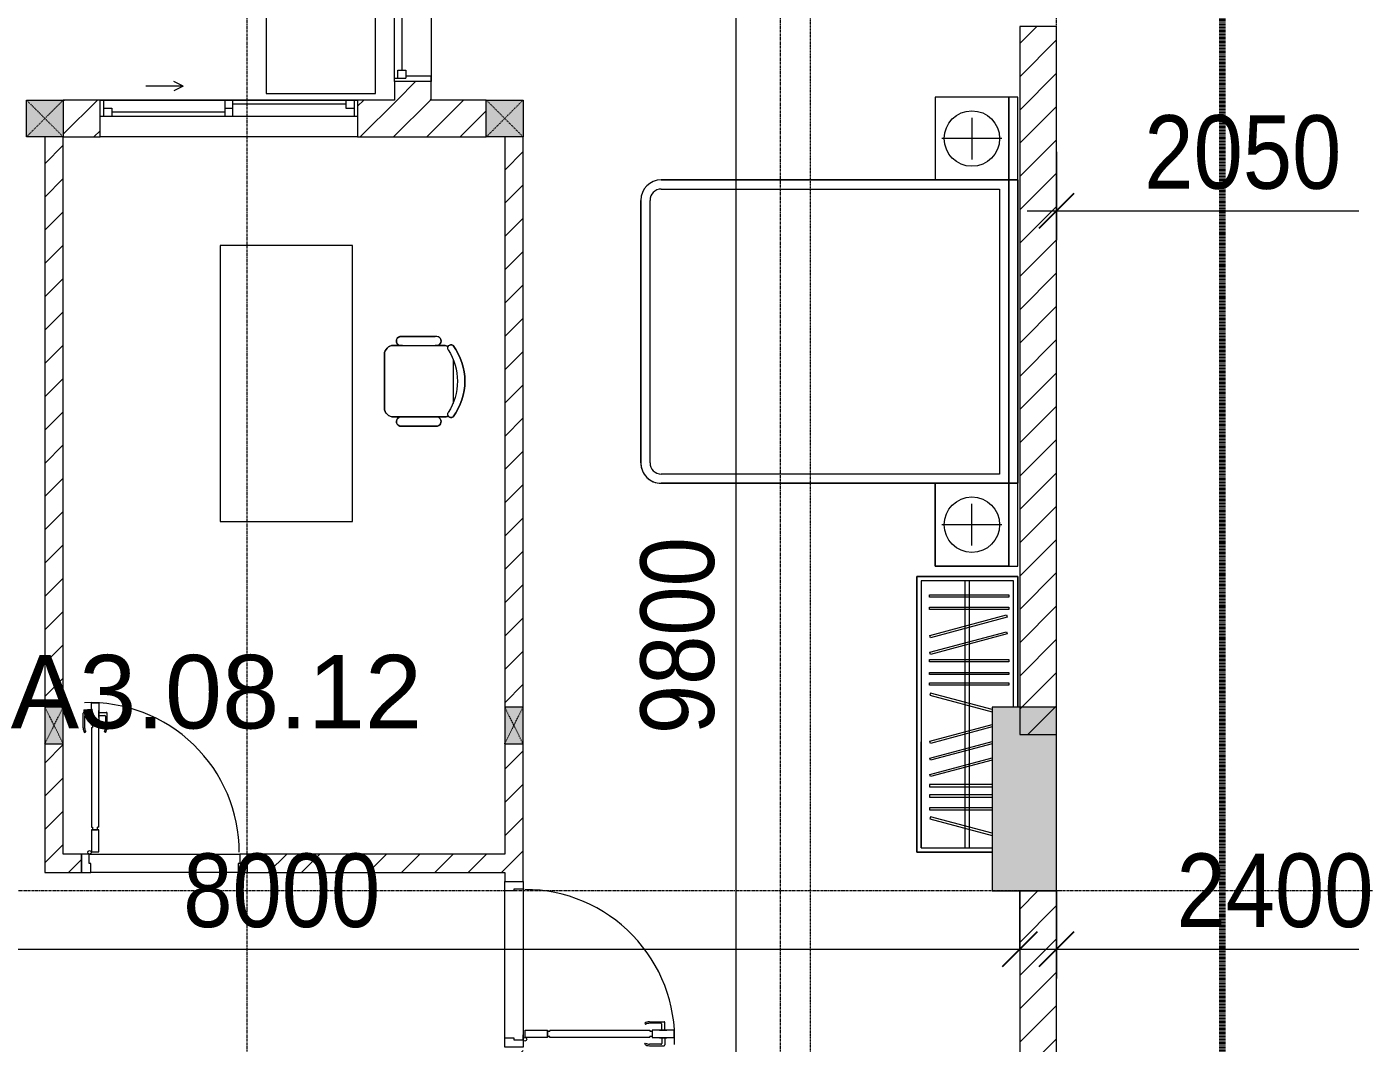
# Model space of a CAD drawing. Header units: millimetres. Extents: x 1591 to 239055, y -15958 to 83255.
# Drawn here: x 206732 to 213931, y 38407 to 43937 of the extents above; entities that cross this region are included whole.
import ezdxf

# ---------------------------------------------------------------- set-up
doc = ezdxf.new("R2010")
doc.units = ezdxf.units.MM
for name, pattern in [('1 NÉT CALL OUT', [6, 3, -3]), ('Dash', [6, 3, -3]), ('Dash Dot 3_16_', [7.9375, 4.7625, -1.5875, 0, -1.5875]), ('Grid Line', [22.225, 12.7, -3.175, 3.175, -3.175])]:
    doc.linetypes.add(name, pattern=pattern)
for name, color, linetype, lineweight in [('0-1', 250, 'Continuous', 5), ('A-ANNO-DIMS', 211, 'Continuous', 9), ('A-ANNO-DIMS-160', 211, 'Continuous', 9), ('A-AREA-IDEN', 2, 'Continuous', 9), ('A-DETL-3', 90, '1 NÉT CALL OUT', 100), ('A-DETL-GENF-1', 9, 'Continuous', 9), ('A-DOOR-1', 254, 'Continuous', 9), ('A-DOOR-2', 9, 'Continuous', 9), ('A-FLOR-2', 9, 'Continuous', 9), ('A-GLAZ', 151, 'Continuous', 9), ('A-WALL', 113, 'Continuous', 9), ('A-WALL-1', 253, 'Continuous', 18), ('A-WALL-2', 9, 'Continuous', 9), ('A-WALL-3', 113, 'Continuous', 18), ('A-WALL-PATT-1', 10, 'Continuous', 9), ('A-WALL-PATT-2', 111, 'Continuous', 9), ('G-ANNO-SYMB-1', 111, 'Dash Dot 3_16_', 18), ('G-IMPT-1', 254, 'Continuous', 9), ('I-FURN', 30, 'Continuous', 9), ('I-FURN-1', 254, 'Continuous', 9), ('S-COLS', 52, 'Continuous', 9), ('S-COLS-1', 52, 'Continuous', 5), ('S-COLS-2', 250, 'Continuous', 18), ('S-COLS-3', 254, 'Continuous', 9), ('S-COLS-4', 253, 'Continuous', 18), ('S-COLS-5', 52, 'Continuous', 18), ('S-COLS-HDLN', 52, 'Dash', 9), ('S-COLS-HDLN-1', 9, 'Dash', 9), ('S-GRID-1', 1, 'Grid Line', 9)]:
    doc.layers.add(name, color=color, linetype=linetype, lineweight=lineweight)
doc.styles.add('Arial_13', font='arial_0.ttf', dxfattribs={"height": 400})
doc.styles.add('UTM Avo', font='UTM Avo.ttf', dxfattribs={"width": 0.9, "height": 400})
doc.dimstyles.new('1_Dim_chi_tiet_2_5', dxfattribs={"dimscale": 304.8, "dimtxt": 399.720379, "dimasz": 0.629921, "dimexe": 0.524934, "dimexo": 0.0625, "dimgap": 0.052493, "dimtad": 1, "dimdec": 0, "dimrnd": 5, "dimzin": 0, "dimdsep": 46, "dimtxsty": 'UTM Avo', "dimblk1": 'OBLIQUE', "dimblk2": 'OBLIQUE', "dimsah": 1, "dimcen": 0.09, "dimdle": 0.524934, "dimazin": 0, "dimtfac": 1, "dimtdec": 4, "dimtix": 1, "dimtmove": 0, "dimatfit": 3, "dimfxl": 1.049869, "dimfxlon": 1, "dimtvp": 1, "dimtolj": 1, "dimtzin": 0, "dimarcsym": 2})
pattern_1 = [(45, (0, 0), (-90.50967, 90.50967), [])]
pattern_2 = [(45, (95879.7, 0), (-90.50967, 90.50967), [])]

# ---------------------------------------------------------------- blocks, each defined once
blk = doc.blocks.new('NCV_TKTC_KET CAU_rvt-1-TKCS_MB TẦNG 6-8')
at = {"layer": 'S-COLS-1'}
blk.add_hatch(color=256, dxfattribs=at).paths.add_polyline_path([(116452.6, 39236.9), (116452.6, 40236.9), (116102.6, 40236.9), (116102.6, 39236.9)])
at = {"layer": 'S-COLS-2'}
for p, q in [((116452.6, 40236.9), (116102.6, 40236.9)), ((116102.6, 40236.9), (116102.6, 39236.9)), ((116452.6, 39236.9), (116452.6, 40236.9)), ((116102.6, 39236.9), (116452.6, 39236.9))]:
    blk.add_line(p, q, dxfattribs=at)
blk = doc.blocks.new('GIUONG NGU-2TAB-1600x2000 - GIUONG NGU-2TAB-1600x2000-885815-TKCS_MB TẦNG 6-8')
at = {"layer": 'I-FURN-1'}
for p, q in [((458.5, 0), (8.5, 0)), ((8.5, 0), (8.5, -50)), ((458.5, -50), (458.5, 0)), ((2108.2, 0), (458.5, 0)), ((458.5, 0), (458.5, -50)), ((458.5, 0), (2108.2, 0)), ((2108.2, -50), (2108.2, 0)), ((458.5, -50), (8.5, -50)), ((8.5, -50), (8.5, -450.3)), ((8.5, -50), (458.5, -50)), ((458.5, -50), (8.5, -50)), ((8.5, -50), (8.5, -450.3)), ((458.5, -450.3), (458.5, -50)), ((2108.2, -50), (458.5, -50)), ((458.5, -50), (458.5, -1938.9)), ((458.5, -50), (2108.2, -50)), ((458.5, -1938.9), (458.5, -50)), ((458.5, -450.3), (458.5, -50)), ((458.5, -50), (2108.2, -50)), ((2558.2, 0), (2108.2, 0)), ((2108.2, 0), (2108.2, -50)), ((2558.2, -50), (2108.2, -50)), ((2108.2, -50), (2108.2, -450.3)), ((2108.2, -1938.9), (2108.2, -50)), ((2108.2, -50), (2558.2, -50)), ((2108.2, -50), (2558.2, -50)), ((2108.2, -450.3), (2108.2, -50)), ((2108.2, -50), (2108.2, -1938.9)), ((2558.2, -50), (2558.2, 0)), ((2558.2, -450.3), (2558.2, -50)), ((2558.2, -50), (2558.2, -450.3)), ((233.5, -86.8), (233.5, -413.5)), ((508.5, -100), (2058.2, -100)), ((508.5, -1938.9), (508.5, -100)), ((2058.2, -100), (2058.2, -1938.9)), ((2333.2, -86.8), (2333.2, -413.5)), ((120.2, -250.2), (346.8, -250.2)), ((2446.5, -250.2), (2219.8, -250.2)), ((8.5, -450.3), (458.5, -450.3)), ((8.5, -450.3), (458.5, -450.3)), ((2108.2, -450.3), (2558.2, -450.3)), ((2558.2, -450.3), (2108.2, -450.3)), ((1997.1, -2000), (569.6, -2000)), ((569.6, -2050), (1997.1, -2050)), ((1997.1, -2050), (569.6, -2050))]:
    blk.add_line(p, q, dxfattribs=at)
for centre in [(233.5, -250.2), (2333.2, -250.2)]:
    blk.add_circle(centre, 150.7, dxfattribs=at)
for centre, radius, start, end in [((569.6, -1938.9), 111.1, 180, 270), ((569.6, -1938.9), 111.1, 180, 270), ((569.6, -1938.9), 61.1, 180, 270), ((1997.1, -1938.9), 111.1, 270, 360), ((1997.1, -1938.9), 61.1, 270, 0), ((1997.1, -1938.9), 111.1, 270, 0)]:
    blk.add_arc(centre, radius, start, end, dxfattribs=at)
blk = doc.blocks.new('MAY GIAT - MAY GIAT_dwg-348053-TKCS_MB TẦNG 6-8')
at = {"layer": 'G-IMPT-1', "flags": 128}
blk.add_lwpolyline([(5, 596.6), (5, 2.3), (605, 2.3), (605, 596.6)], close=True, dxfattribs=at)
blk = doc.blocks.new('MAY GIAT - MAY GIAT-348233-TKCS_MB TẦNG 6-8')
at = {"layer": 'I-FURN-1'}
for p, q in [((5, 596.6), (5, 2.3)), ((605, 596.6), (5, 596.6)), ((605, 2.3), (605, 596.6)), ((5, 2.3), (605, 2.3))]:
    blk.add_line(p, q, dxfattribs=at)
blk.add_blockref('MAY GIAT - MAY GIAT_dwg-348053-TKCS_MB TẦNG 6-8', (0, 0))
blk = doc.blocks.new('DOOR_CW_01 CANH MO-PANEL KINH - DIW_01-900x2200-CỬA GỖ VÂN LAMINATE-553375-TKCS_MB TẦNG 6-8')
at = {"layer": 'A-DETL-GENF-1'}
for p, q in [((-397, -182), (-397, -62)), ((-397, -62), (-357, -62)), ((-357, -62), (-357, -182)), ((-357, -182), (-397, -182)), ((-397, -196), (-391, -196)), ((-397, -738), (-397, -196)), ((-391, -196), (-391, -182)), ((-391, -182), (-363, -182)), ((-363, -182), (-363, -196)), ((-357, -196), (-363, -196)), ((-357, -196), (-357, -738)), ((-433.9, -711.2), (-427.3, -715.8)), ((-320.1, -711.2), (-326.7, -715.8)), ((-442, -737), (-442, -816.5)), ((-434, -799.5), (-434, -737)), ((-397, -738), (-391, -738)), ((-357, -752), (-397, -752)), ((-397, -752), (-397, -872)), ((-391, -752), (-391, -738)), ((-363, -752), (-391, -752)), ((-357, -738), (-363, -738)), ((-363, -738), (-363, -752)), ((-357, -872), (-357, -752)), ((-320, -799.5), (-320, -737)), ((-312, -737), (-312, -816.5)), ((-399, -820.5), (-438, -820.5)), ((-399, -803.5), (-430, -803.5)), ((-399, -792.2), (-399, -831.8)), ((-397, -792.2), (-399, -792.2)), ((-399, -831.8), (-397, -831.8)), ((-397, -792.2), (-397, -831.8)), ((-357, -792.2), (-357, -831.8)), ((-357, -792.2), (-355, -792.2)), ((-355, -831.8), (-357, -831.8)), ((-355, -792.2), (-355, -831.8)), ((-355, -803.5), (-324, -803.5)), ((-355, -820.5), (-316, -820.5)), ((-397, -872), (-357, -872))]:
    blk.add_line(p, q, dxfattribs=at)
blk.add_circle((-407, -60), 10, dxfattribs=at)
for centre, radius, start, end in [((-407, -60), 814, 268, 0), ((-397, -737), 45, 145, 180), ((-397, -737), 37, 145, 180), ((-357, -737), 37, 0, 35), ((-357, -737), 45, 360, 35), ((-438, -816.5), 4, 180, 270), ((-430, -799.5), 4, 180, 270), ((-324, -799.5), 4, 270, 0), ((-316, -816.5), 4, 270, 0)]:
    blk.add_arc(centre, radius, start, end, dxfattribs=at)
at = {"layer": 'A-DOOR-2'}
for p, q in [((-450, -50), (-450, 50)), ((-450, 50), (-400, 50)), ((-400, 50), (-400, 0)), ((400, 0), (400, 50)), ((400, 50), (450, 50)), ((450, 50), (450, -50)), ((-410, -50), (-450, -50)), ((-410, 0), (-410, -50)), ((-400, 0), (-410, 0)), ((-407, -50), (-382, -50)), ((410, 0), (400, 0)), ((410, -50), (410, 0)), ((450, -50), (410, -50))]:
    blk.add_line(p, q, dxfattribs=at)
blk = doc.blocks.new('DOOR_CW_01 CANH MO-PANEL KINH - DIW_01-900x2200-CỬA GỖ VÂN LAMINATE-553393-TKCS_MB TẦNG 6-8')
at = {"layer": 'A-DETL-GENF-1'}
for p, q in [((-397, 872), (-357, 872)), ((-397, 752), (-397, 872)), ((-357, 872), (-357, 752)), ((-442, 737), (-442, 816.5)), ((-399, 820.5), (-438, 820.5)), ((-434, 799.5), (-434, 737)), ((-399, 803.5), (-430, 803.5)), ((-399, 831.8), (-397, 831.8)), ((-399, 792.2), (-399, 831.8)), ((-397, 792.2), (-399, 792.2)), ((-397, 792.2), (-397, 831.8)), ((-357, 792.2), (-357, 831.8)), ((-355, 831.8), (-357, 831.8)), ((-357, 792.2), (-355, 792.2)), ((-355, 792.2), (-355, 831.8)), ((-355, 820.5), (-316, 820.5)), ((-355, 803.5), (-324, 803.5)), ((-320, 799.5), (-320, 737)), ((-312, 737), (-312, 816.5)), ((-357, 752), (-397, 752)), ((-397, 738), (-391, 738)), ((-397, 738), (-397, 196)), ((-363, 752), (-391, 752)), ((-391, 752), (-391, 738)), ((-363, 738), (-363, 752)), ((-357, 738), (-363, 738)), ((-357, 196), (-357, 738)), ((-433.9, 711.2), (-427.3, 715.8)), ((-320.1, 711.2), (-326.7, 715.8)), ((-397, 196), (-391, 196)), ((-357, 182), (-397, 182)), ((-397, 182), (-397, 62)), ((-391, 196), (-391, 182)), ((-391, 182), (-363, 182)), ((-357, 196), (-363, 196)), ((-363, 182), (-363, 196)), ((-357, 62), (-357, 182)), ((-397, 62), (-357, 62))]:
    blk.add_line(p, q, dxfattribs=at)
blk.add_circle((-407, 60), 10, dxfattribs=at)
for centre, radius, start, end in [((-407, 60), 814, 360, 92), ((-438, 816.5), 4, 90, 180), ((-430, 799.5), 4, 90, 180), ((-324, 799.5), 4, 360, 90), ((-316, 816.5), 4, 0, 90), ((-397, 737), 45, 180, 215), ((-397, 737), 37, 180, 215), ((-357, 737), 37, 325, 0), ((-357, 737), 45, 325, 0)]:
    blk.add_arc(centre, radius, start, end, dxfattribs=at)
at = {"layer": 'A-DOOR-2'}
for p, q in [((-410, 50), (-450, 50)), ((-450, 50), (-450, -50)), ((-410, 0), (-410, 50)), ((-400, 0), (-410, 0)), ((-407, 50), (-382, 50)), ((-400, -50), (-400, 0)), ((410, 0), (400, 0)), ((400, 0), (400, -50)), ((450, 50), (410, 50)), ((410, 50), (410, 0)), ((450, -50), (450, 50)), ((-450, -50), (-400, -50)), ((400, -50), (450, -50))]:
    blk.add_line(p, q, dxfattribs=at)
blk = doc.blocks.new('BAN LV A - BAN LV A_dwg_ban hoc2-348006-TKCS_MB TẦNG 6-8')
at = {"layer": 'I-FURN'}
for p, q in [((145.8, 437.4), (-145.8, 437.4)), ((-194.4, 388.8), (-194.4, 113.4)), ((194.4, 113.4), (194.4, 388.8)), ((-243, 354.4), (-243, 162)), ((194.4, 351.4), (194.4, 150.8)), ((243.7, 162), (243.7, 354.4)), ((-120.5, 64.8), (120.5, 64.8))]:
    blk.add_line(p, q, dxfattribs=at)
at = {"layer": 'I-FURN', "flags": 128}
blk.add_lwpolyline([(-737.8, 610.5), (-737.8, 1330.5), (-154.9, 1330.5), (762.2, 1330.5), (762.2, 610.5)], close=True, dxfattribs=at)
at = {"layer": 'I-FURN'}
for centre, radius, start, end in [((-145.8, 388.8), 48.6, 90, 180), ((145.8, 388.8), 48.6, 360, 90), ((-218.7, 347.3), 25.3, 343.7398, 163.7398), ((219.4, 347.3), 25.3, 16.2602, 170.70537), ((-218.7, 154.9), 25.3, 163.7398, 16.2602), ((219.4, 154.9), 25.3, 189.29463, 16.2602), ((-180.2, 75.4), 17.8, 57.97259, 216.69006), ((-145.8, 113.4), 48.6, 180, 207.58444), ((0, 359.3), 318.2, 237.57575, 302.42425), ((180.2, 75.4), 17.8, 323.30994, 122.02741), ((145.8, 113.4), 48.6, 332.41556, 0), ((0, 324), 324, 233.1301, 306.8699)]:
    blk.add_arc(centre, radius, start, end, dxfattribs=at)
blk = doc.blocks.new('BAN LV A - BAN LV A_dwg-348005-TKCS_MB TẦNG 6-8')
at = {"extrusion": (0, 0, -1), "zscale": -1, "rotation": 180}
blk.add_blockref('BAN LV A - BAN LV A_dwg_ban hoc2-348006-TKCS_MB TẦNG 6-8', (-729, 1383.7), dxfattribs=at)
blk = doc.blocks.new('BAN LV A - BAN LV A-348231-TKCS_MB TẦNG 6-8')
at = {"layer": 'I-FURN-1'}
for p, q in [((534.6, 1270.3), (534.6, 1235.9)), ((923.4, 1232.9), (923.4, 1270.3)), ((486, 1221.7), (486, 1029.3)), ((972.7, 1029.3), (972.7, 1221.7)), ((534.6, 1029.3), (534.6, 994.9)), ((923.4, 994.9), (923.4, 1032.3)), ((583.2, 946.3), (874.8, 946.3)), ((1491.2, 773.2), (-8.8, 773.2)), ((-8.8, 773.2), (-8.8, 53.2)), ((1491.2, 53.2), (1491.2, 773.2)), ((-8.8, 53.2), (1491.2, 53.2))]:
    blk.add_line(p, q, dxfattribs=at)
for centre, radius, start, end in [((729, 1059.7), 324, 53.1301, 126.8699), ((548.9, 1308.3), 17.8, 143.30994, 240.59603), ((909.2, 1308.3), 17.8, 299.40397, 36.69006), ((510.3, 1228.8), 25.3, 16.2602, 196.2602), ((583.2, 1270.3), 48.6, 152.41556, 180), ((874.8, 1270.3), 48.6, 360, 27.58444), ((948.4, 1228.8), 25.3, 343.7398, 170.70537), ((510.3, 1036.4), 25.3, 196.2602, 343.7398), ((948.4, 1036.4), 25.3, 189.29463, 343.7398), ((583.2, 994.9), 48.6, 180, 270), ((874.8, 994.9), 48.6, 270, 360)]:
    blk.add_arc(centre, radius, start, end, dxfattribs=at)
blk.add_blockref('BAN LV A - BAN LV A_dwg-348005-TKCS_MB TẦNG 6-8', (0, 0))
blk = doc.blocks.new('G1_SOF - BO TRU - 100x200-745959-TKCS_MB TẦNG 6-8')
at = {"layer": 'S-COLS'}
blk.add_hatch(color=256, dxfattribs=at).paths.add_polyline_path([(-50, 100), (-50, -100), (50, -100), (50, 100)])
at = {"layer": 'S-COLS-4'}
for p, q in [((50, 100), (-50, 100)), ((-50, 100), (-50, -100)), ((50, -100), (50, 100)), ((-50, -100), (50, -100))]:
    blk.add_line(p, q, dxfattribs=at)
at = {"layer": 'S-COLS-HDLN-1'}
for p, q in [((50, 100), (-50, -100)), ((-50, 100), (50, -100))]:
    blk.add_line(p, q, dxfattribs=at)
blk = doc.blocks.new('TU QUAN AO-SUITE ROOM_3 - TU QUAN AO-SUITE ROOM_3-V88-TKCS_MB TẦNG 6-8')
at = {"layer": 'I-FURN-1'}
for p, q in [((-550, 1500), (0, 1500)), ((-550, 0), (-550, 1500)), ((0, 1500), (-550, 1500)), ((-550, 1500), (-550, 0)), ((-24, 1476), (-526, 1476)), ((-526, 1476), (-526, 600)), ((-526, 1476), (-526, 24)), ((-287, 576), (-287, 1476)), ((-263, 576), (-263, 1476)), ((-24, 789.6), (-24, 1476)), ((0, 1500), (0, 789.6)), ((0, 789.6), (0, 1500)), ((-480.1, 1386.9), (-480.1, 1398.9)), ((-480.1, 1398.9), (-50.1, 1398.9)), ((-480.1, 1386.9), (-480.1, 1398.9)), ((-50.1, 1386.9), (-480.1, 1386.9)), ((-50.1, 1398.9), (-50.1, 1386.9)), ((-480.1, 1320.5), (-480.1, 1332.5)), ((-480.1, 1332.5), (-50.1, 1332.5)), ((-480.1, 1320.5), (-480.1, 1332.5)), ((-50.1, 1320.5), (-480.1, 1320.5)), ((-50.1, 1332.5), (-50.1, 1320.5)), ((-478.3, 1178.1), (-61.3, 1289.9)), ((-58.2, 1278.3), (-475.2, 1166.5)), ((-61.3, 1289.9), (-58.2, 1278.3)), ((-478.3, 1086.9), (-61.3, 1198.6)), ((-475.2, 1166.5), (-478.3, 1178.1)), ((-58.2, 1187.1), (-475.2, 1075.3)), ((-61.3, 1198.6), (-58.2, 1187.1)), ((-475.2, 1075.3), (-478.3, 1086.9)), ((-480.1, 1035.3), (-480.1, 1047.3)), ((-480.1, 1047.3), (-50.1, 1047.3)), ((-480.1, 1035.3), (-480.1, 1047.3)), ((-50.1, 1035.3), (-480.1, 1035.3)), ((-50.1, 1047.3), (-50.1, 1035.3)), ((-480.1, 965.8), (-480.1, 977.8)), ((-480.1, 977.8), (-50.1, 977.8)), ((-480.1, 965.8), (-480.1, 977.8)), ((-50.1, 965.8), (-480.1, 965.8)), ((-50.1, 977.8), (-50.1, 965.8)), ((-480.1, 908.6), (-480.1, 920.6)), ((-480.1, 920.6), (-50.1, 920.6)), ((-480.1, 908.6), (-480.1, 920.6)), ((-50.1, 908.6), (-480.1, 908.6)), ((-475.2, 865.5), (-478.3, 853.9)), ((-140.1, 775.6), (-475.2, 865.5)), ((-50.1, 920.6), (-50.1, 908.6)), ((-478.3, 853.9), (-140.1, 763.2)), ((-478.3, 603.1), (-140.1, 693.8)), ((-140.1, 681.3), (-475.2, 591.5)), ((-550, 24), (-550, 576)), ((-526, 24), (-526, 600)), ((-475.2, 591.5), (-478.3, 603.1)), ((-478.3, 511.9), (-140.1, 602.6)), ((-140.1, 590.1), (-475.2, 500.3)), ((-287, 24), (-287, 576)), ((-263, 24), (-263, 576)), ((-478.3, 423.1), (-140.1, 513.8)), ((-475.2, 500.3), (-478.3, 511.9)), ((-140.1, 501.4), (-475.2, 411.5)), ((-480.1, 368.4), (-480.1, 356.4)), ((-140.1, 368.4), (-480.1, 368.4)), ((-475.2, 411.5), (-478.3, 423.1)), ((-480.1, 356.4), (-140.1, 356.4)), ((-480.1, 311.2), (-480.1, 299.2)), ((-140.1, 311.2), (-480.1, 311.2)), ((-480.1, 299.2), (-140.1, 299.2)), ((-480.1, 241.7), (-480.1, 229.7)), ((-140.1, 241.7), (-480.1, 241.7)), ((-480.1, 229.7), (-140.1, 229.7)), ((-475.2, 192.7), (-478.3, 181.1)), ((-478.3, 181.1), (-140.1, 90.4)), ((-140.1, 102.9), (-475.2, 192.7)), ((-526, 24), (-140.1, 24)), ((-140.1, 0), (-550, 0)), ((-550, 0), (-140.1, 0))]:
    blk.add_line(p, q, dxfattribs=at)
blk = doc.blocks.new('NCV_TKTC_TANG 6 - 8_rvt-2-TKCS_MB TẦNG 6-8')
at = {"layer": 'A-WALL-PATT-1'}
h = blk.add_hatch(dxfattribs=at)
h.set_pattern_fill('FP_1', color=256, style=0, pattern_type=2)
h.set_pattern_definition(pattern_1)
h.paths.add_polyline_path([(111052.6, 39436.9), (111052.6, 40036.9), (110952.6, 40036.9), (110952.6, 39436.9)])
h.paths.add_polyline_path([(111052.6, 40236.9), (111052.6, 43336.9), (110952.6, 43336.9), (110952.6, 40236.9)])
h = blk.add_hatch(dxfattribs=at)
h.set_pattern_fill('FP_1', color=256, style=0, pattern_type=2)
h.set_pattern_definition(pattern_1)
h.paths.add_polyline_path([(113552.6, 38287.8), (113552.6, 38387.4), (113452.6, 38387.4), (113452.6, 38287.8)])
h.paths.add_polyline_path([(113552.6, 39287.4), (113552.6, 40036.9), (113452.6, 40036.9), (113452.6, 39287.4)])
h.paths.add_polyline_path([(113473.1, 40236.9), (113552.6, 40236.9), (113552.6, 43336.9), (113452.6, 43336.9), (113452.6, 40236.9)])
h = blk.add_hatch(dxfattribs=at)
h.set_pattern_fill('FP_1', color=256, style=0, pattern_type=2)
h.set_pattern_definition(pattern_1)
h.paths.add_polyline_path([(111152.6, 39336.9), (111152.6, 39436.9), (110952.6, 39436.9), (110952.6, 39336.9)])
h.paths.add_polyline_path([(112534.6, 39336.9), (113452.6, 39336.9), (113452.6, 39436.9), (112052.6, 39436.9), (112052.6, 39336.9)])
at = {"layer": 'A-FLOR-2'}
for p, q in [((111192.6, 39436.9), (112012.6, 39436.9)), ((112002.6, 39336.9), (111202.6, 39336.9)), ((113452.6, 38437.4), (113452.6, 39237.4)), ((113552.6, 39247.4), (113552.6, 38427.4))]:
    blk.add_line(p, q, dxfattribs=at)
at = {"layer": 'A-WALL-1'}
for p, q in [((110952.6, 43336.9), (110952.6, 40236.9)), ((111052.6, 40236.9), (111052.6, 43336.9)), ((113452.6, 43336.9), (113452.6, 40236.9)), ((113552.6, 40236.9), (113552.6, 43336.9)), ((110952.6, 40036.9), (110952.6, 39436.9)), ((111052.6, 39436.9), (111052.6, 40036.9)), ((113452.6, 40036.9), (113452.6, 39436.9)), ((113552.6, 39287.4), (113552.6, 40036.9)), ((110952.6, 39436.9), (110952.6, 39336.9)), ((111152.6, 39436.9), (111052.6, 39436.9)), ((111152.6, 39336.9), (111152.6, 39436.9)), ((113452.6, 39436.9), (112052.6, 39436.9)), ((112052.6, 39436.9), (112052.6, 39336.9)), ((110952.6, 39336.9), (111152.6, 39336.9)), ((112052.6, 39336.9), (113452.6, 39336.9)), ((113452.6, 39336.9), (113452.6, 39287.4)), ((113452.6, 39287.4), (113552.6, 39287.4))]:
    blk.add_line(p, q, dxfattribs=at)
at = {"layer": 'A-WALL-2'}
for p, q in [((111192.6, 39436.9), (112012.6, 39436.9)), ((112002.6, 39336.9), (111202.6, 39336.9)), ((113452.6, 38437.4), (113452.6, 39237.4)), ((113552.6, 39247.4), (113552.6, 38427.4))]:
    blk.add_line(p, q, dxfattribs=at)
at = {"layer": 'A-DOOR-1'}
blk.add_blockref('DOOR_CW_01 CANH MO-PANEL KINH - DIW_01-900x2200-CỬA GỖ VÂN LAMINATE-553393-TKCS_MB TẦNG 6-8', (111602.6, 39386.9), dxfattribs=at)
at = {"layer": 'A-DOOR-1', "rotation": 90.0000000000001}
blk.add_blockref('DOOR_CW_01 CANH MO-PANEL KINH - DIW_01-900x2200-CỬA GỖ VÂN LAMINATE-553375-TKCS_MB TẦNG 6-8', (113502.6, 38837.4), dxfattribs=at)
at = {"layer": 'I-FURN-1'}
for name, p, rotation in [('MAY GIAT - MAY GIAT-348233-TKCS_MB TẦNG 6-8', (112152.6, 44177.4), 269.9999999999999), ('GIUONG NGU-2TAB-1600x2000 - GIUONG NGU-2TAB-1600x2000-885815-TKCS_MB TẦNG 6-8', (116242.6, 43561.3), 270.0000000000008), ('BAN LV A - BAN LV A-348231-TKCS_MB TẦNG 6-8', (111852.6, 42737.4), 269.9999999999999)]:
    blk.add_blockref(name, p, dxfattribs=dict(at, rotation=rotation))
blk.add_blockref('TU QUAN AO-SUITE ROOM_3 - TU QUAN AO-SUITE ROOM_3-V88-TKCS_MB TẦNG 6-8', (116242.6, 39447.4), dxfattribs=at)
at = {"layer": 'S-COLS-3', "rotation": 180}
for p in [(111002.6, 40136.9), (113502.6, 40136.9)]:
    blk.add_blockref('G1_SOF - BO TRU - 100x200-745959-TKCS_MB TẦNG 6-8', p, dxfattribs=at)
blk = doc.blocks.new('G1_SOF - BO TRU - 200x200-3056269-TKCS_MB TẦNG 6-8')
at = {"layer": 'S-COLS'}
blk.add_hatch(color=256, dxfattribs=at).paths.add_polyline_path([(100, 100), (-100, 100), (-100, -100), (100, -100)])
at = {"layer": 'S-COLS-5'}
for p, q in [((-100, 100), (100, 100)), ((-100, -100), (-100, 100)), ((100, 100), (100, -100)), ((100, -100), (-100, -100))]:
    blk.add_line(p, q, dxfattribs=at)
at = {"layer": 'S-COLS-HDLN'}
for p, q in [((100, -100), (-100, 100)), ((-100, -100), (100, 100))]:
    blk.add_line(p, q, dxfattribs=at)
blk = doc.blocks.new('1_FAMILY RVT - W01-WxH 1400x1400xmm-411185-TKCS_MB TẦNG 6-8')
at = {"layer": 'A-GLAZ'}
for p, q in [((-700, 103.81), (700, 103.81)), ((-700, -96.19), (-700, 103.81)), ((700, 103.81), (700, -96.19)), ((-700, -7.29), (-680.95, -7.29)), ((-680.95, -7.29), (-22.225, -7.29)), ((-680.95, -96.19), (-680.95, -7.29)), ((-636.5, -51.74), (-680.95, -51.74)), ((-636.5, -96.19), (-636.5, -51.74)), ((-22.225, -7.29), (22.225, -7.29)), ((-22.225, -7.29), (-22.225, -96.19)), ((22.225, -51.74), (-22.225, -51.74)), ((22.225, -7.29), (636.5, -7.29)), ((22.225, -96.19), (22.225, -7.29)), ((22.225, -29.515), (636.5, -29.515)), ((636.5, -7.29), (700, -7.29)), ((636.5, -51.74), (636.5, -7.29)), ((680.95, -51.74), (636.5, -51.74)), ((680.95, -96.19), (680.95, -7.29)), ((700, -96.19), (-700, -96.19)), ((-700, -96.19), (-636.5, -96.19)), ((-636.5, -73.965), (-22.225, -73.965)), ((-636.5, -96.19), (-22.225, -96.19)), ((-22.225, -96.19), (22.225, -96.19)), ((22.225, -96.19), (680.95, -96.19)), ((680.95, -96.19), (700, -96.19)), ((248.4, -172.39), (299.2, -146.99)), ((248.4, -172.39), (299.2, -197.79)), ((248.4, -172.39), (451.6, -172.39))]:
    blk.add_line(p, q, dxfattribs=at)
blk = doc.blocks.new('M_Fixed - 600 x 1400mm-2135871-TKCS_MB TẦNG 6-8')
at = {"layer": 'A-GLAZ'}
for p, q in [((-300, 87), (-268, 87)), ((-268, -50), (-268, 87)), ((268, -50), (268, 87)), ((300, 87), (268, 87)), ((-281, -113), (-281, -50)), ((-281, -50), (-237, -50)), ((-237, -94), (-237, -50)), ((237, -50), (281, -50)), ((237, -94), (237, -50)), ((281, -113), (281, -50)), ((-300, -113), (-281, -113)), ((-281, -94), (-237, -94)), ((-237, -72), (237, -72)), ((281, -94), (237, -94)), ((298.9, -113), (281, -113))]:
    blk.add_line(p, q, dxfattribs=at)
blk = doc.blocks.new('DIMBLOCK75-TKCS_MB TẦNG 6-8')
at = {"layer": 'A-ANNO-DIMS-160'}
for p, q in [((212332.3, 39240.8), (212332.3, 38760.8)), ((212332.3, 38920.8), (212332.3, 39240.8)), ((214732.2, 39240.8), (214732.2, 38760.8)), ((214732.2, 38920.8), (214732.2, 39240.8)), ((212172.3, 38920.8), (214892.2, 38920.8))]:
    blk.add_line(p, q, dxfattribs=at)
at = {"layer": 'A-ANNO-DIMS-160', "lineweight": 25}
for p, q in [((212332.3, 38920.8), (212428.3, 39016.8)), ((214732.2, 38920.8), (214828.2, 39016.8)), ((212332.3, 38920.8), (212236.3, 38824.8)), ((214732.2, 38920.8), (214636.2, 38824.8))]:
    blk.add_line(p, q, dxfattribs=at)
at = {"layer": 'A-ANNO-DIMS-160', "color": 0, "insert": (212984.5, 39440.4), "char_height": 400, "width": 1314.636, "attachment_point": 1, "line_spacing_factor": 1.110334, "style": 'UTM Avo'}
blk.add_mtext('2400', dxfattribs=at)
blk = doc.blocks.new('_Oblique')
at = {"color": 0, "linetype": 'ByBlock', "lineweight": -2}
blk.add_line((-0.5, -0.5), (0.5, 0.5), dxfattribs=at)
blk = doc.blocks.new('DIMBLOCK76-TKCS_MB TẦNG 6-8')
at = {"layer": 'A-ANNO-DIMS-160'}
for p, q in [((212332.3, 43254.8), (212332.3, 42774.8)), ((212332.3, 42934.8), (212332.3, 43254.8)), ((214382.3, 43254.8), (214382.3, 42774.8)), ((214382.3, 42934.8), (214382.3, 43254.8)), ((212172.3, 42934.8), (214542.3, 42934.8))]:
    blk.add_line(p, q, dxfattribs=at)
at = {"layer": 'A-ANNO-DIMS-160', "lineweight": 25}
for p, q in [((212332.3, 42934.8), (212428.3, 43030.8)), ((214382.3, 42934.8), (214478.3, 43030.8)), ((212332.3, 42934.8), (212236.3, 42838.8)), ((214382.3, 42934.8), (214286.3, 42838.8))]:
    blk.add_line(p, q, dxfattribs=at)
at = {"layer": 'A-ANNO-DIMS-160', "color": 0, "insert": (212809.5, 43454.4), "char_height": 400, "width": 1314.636, "attachment_point": 1, "line_spacing_factor": 1.110334, "style": 'UTM Avo'}
blk.add_mtext('2050', dxfattribs=at)
blk = doc.blocks.new('DIMBLOCK111-TKCS_MB TẦNG 6-8')
at = {"layer": 'A-ANNO-DIMS-160'}
for p, q in [((204132.3, 39240.8), (204132.3, 38760.8)), ((204132.3, 38920.8), (204132.3, 39240.8)), ((212132.3, 39240.8), (212132.3, 38760.8)), ((212132.3, 38920.8), (212132.3, 39240.8)), ((203972.3, 38920.8), (212292.3, 38920.8))]:
    blk.add_line(p, q, dxfattribs=at)
at = {"layer": 'A-ANNO-DIMS-160', "lineweight": 25}
for p, q in [((204132.3, 38920.8), (204228.3, 39016.8)), ((212132.3, 38920.8), (212228.3, 39016.8)), ((204132.3, 38920.8), (204036.3, 38824.8)), ((212132.3, 38920.8), (212036.3, 38824.8))]:
    blk.add_line(p, q, dxfattribs=at)
at = {"layer": 'A-ANNO-DIMS-160', "color": 0, "insert": (207584.5, 39440.4), "char_height": 400, "width": 1314.636, "attachment_point": 1, "line_spacing_factor": 1.110334, "style": 'UTM Avo'}
blk.add_mtext('8000', dxfattribs=at)
blk = doc.blocks.new('DIMBLOCK156-TKCS_MB TẦNG 6-8')
at = {"layer": 'A-ANNO-DIMS-160'}
for p, q in [((210589.8, 35577.4), (210589.8, 45697.4)), ((210269.8, 45537.4), (210749.8, 45537.4)), ((210589.8, 45537.4), (210269.8, 45537.4)), ((210269.8, 35737.4), (210749.8, 35737.4)), ((210589.8, 35737.4), (210269.8, 35737.4))]:
    blk.add_line(p, q, dxfattribs=at)
at = {"layer": 'A-ANNO-DIMS-160', "lineweight": 25}
for p, q in [((210589.8, 45537.4), (210493.8, 45633.4)), ((210589.8, 45537.4), (210685.8, 45441.4)), ((210589.8, 35737.4), (210493.8, 35833.4)), ((210589.8, 35737.4), (210685.8, 35641.4))]:
    blk.add_line(p, q, dxfattribs=at)
at = {"layer": 'A-ANNO-DIMS-160', "color": 0, "insert": (210070.1, 40089.6), "char_height": 400, "width": 1314.636, "attachment_point": 1, "rotation": 90, "line_spacing_factor": 1.110334, "style": 'UTM Avo'}
blk.add_mtext('9800', dxfattribs=at)

msp = doc.modelspace()

# ---------------------------------------------------------------- hatches: boundary and pattern name
at = {"layer": 'A-WALL-PATT-2'}
h = msp.add_hatch(dxfattribs=at)
h.set_pattern_fill('FP_1', color=256, style=0, pattern_type=2)
h.set_pattern_definition(pattern_2)
h.paths.add_polyline_path([(208932.3, 43536.9), (208932.3, 43636.9), (208732.3, 43636.9), (208732.3, 43536.9)])
h.paths.add_polyline_path([(208732.3, 44236.9), (208932.3, 44236.9), (208932.3, 44336.9), (208732.3, 44336.9)])
h = msp.add_hatch(dxfattribs=at)
h.set_pattern_fill('FP_1', color=256, style=0, pattern_type=2)
h.set_pattern_definition(pattern_2)
h.paths.add_polyline_path([(212332.3, 40086.9), (212332.3, 43936.9), (212132.3, 43936.9), (212132.3, 40086.9)])
h = msp.add_hatch(dxfattribs=at)
h.set_pattern_fill('FP_1', color=256, style=0, pattern_type=2)
h.set_pattern_definition(pattern_2)
h.paths.add_polyline_path([(204232.3, 43336.9), (204232.3, 43536.9), (204132.3, 43536.9), (204132.3, 43336.9)])
h.paths.add_polyline_path([(206732.3, 43336.9), (206732.3, 43336.9), (206732.3, 43536.9)])
h.paths.add_polyline_path([(206932.3, 43336.9), (207132.3, 43336.9), (207132.3, 43536.9), (206932.3, 43536.9), (206932.3, 43436.9)])
h.paths.add_polyline_path([(208532.3, 43336.9), (209232.3, 43336.9), (209232.3, 43536.9), (208532.3, 43536.9)])
h = msp.add_hatch(dxfattribs=at)
h.set_pattern_fill('FP_1', color=256, style=0, pattern_type=2)
h.set_pattern_definition(pattern_2)
h.paths.add_polyline_path([(212132.3, 35737.4), (212332.3, 35737.4), (212332.3, 39236.9), (212132.3, 39236.9), (212132.3, 35789.3)])

# ---------------------------------------------------------------- linework, layer by layer
at = {"layer": 'A-DETL-3'}
msp.add_line((213232.3, 52256.9), (213232.3, 36340.3), dxfattribs=at)
at = {"layer": 'A-WALL'}
for p, q in [((208732.3, 43636.9), (208732.3, 44236.9)), ((208932.3, 44236.9), (208932.3, 43636.9))]:
    msp.add_line(p, q, dxfattribs=at)
at = {"layer": 'A-WALL-3'}
for p, q in [((212132.3, 43936.9), (212132.3, 40086.9)), ((212332.3, 43936.9), (212132.3, 43936.9)), ((212332.3, 40086.9), (212332.3, 43936.9)), ((208932.3, 43636.9), (208732.3, 43636.9)), ((208732.3, 43636.9), (208732.3, 43536.9)), ((208932.3, 43536.9), (208932.3, 43636.9)), ((207132.3, 43536.9), (206932.3, 43536.9)), ((208732.3, 43536.9), (208532.3, 43536.9)), ((209232.3, 43536.9), (208932.3, 43536.9)), ((206932.3, 43336.9), (207132.3, 43336.9)), ((208532.3, 43336.9), (209232.3, 43336.9)), ((212132.3, 40086.9), (212332.3, 40086.9)), ((212132.3, 39236.9), (212132.3, 35737.4)), ((212332.3, 39236.9), (212132.3, 39236.9)), ((212332.3, 35737.4), (212332.3, 39236.9))]:
    msp.add_line(p, q, dxfattribs=at)
at = {"layer": 'G-ANNO-SYMB-1'}
msp.add_line((210992.3, 82873.6), (210992.3, 13592.5), dxfattribs=at)
at = {"layer": 'S-GRID-1'}
for p, q in [((207932.3, 19149.4), (207932.3, 77012.5)), ((210832.3, 19149.4), (210832.3, 77012.5)), ((212332.3, 19149.4), (212332.3, 77012.5)), ((223800.6, 39236.9), (130306.5, 39236.9))]:
    msp.add_line(p, q, dxfattribs=at)

# ---------------------------------------------------------------- block references
at = {"layer": '0-1'}
for name in ['NCV_TKTC_KET CAU_rvt-1-TKCS_MB TẦNG 6-8', 'NCV_TKTC_TANG 6 - 8_rvt-2-TKCS_MB TẦNG 6-8']:
    msp.add_blockref(name, (95879.7, 0), dxfattribs=at)
at = {"layer": 'A-GLAZ'}
for name, p, rotation in [('M_Fixed - 600 x 1400mm-2135871-TKCS_MB TẦNG 6-8', (208845.3, 43936.9), 270), ('1_FAMILY RVT - W01-WxH 1400x1400xmm-411185-TKCS_MB TẦNG 6-8', (207832.3, 43440.7), 180)]:
    msp.add_blockref(name, p, dxfattribs=dict(at, rotation=rotation))
at = {"layer": 'S-COLS', "rotation": 180}
for p in [(206832.3, 43436.9), (209332.3, 43436.9)]:
    msp.add_blockref('G1_SOF - BO TRU - 200x200-3056269-TKCS_MB TẦNG 6-8', p, dxfattribs=at)

# ---------------------------------------------------------------- texts
at = {"layer": 'A-AREA-IDEN', "insert": (207764.5, 40114.5), "char_height": 400, "width": 2233.6, "attachment_point": 8, "line_spacing_factor": 0.936439, "style": 'Arial_13'}
msp.add_mtext('\\pt8,16,24,32,40,48,56,64,72,80,88,96,104,112,120,128,136,144,152,160,168,176,184,192,200,208,216,224,232,240,248,256;A3.08.12', dxfattribs=at)

# ---------------------------------------------------------------- dimensions: what is measured, and where the dimension line sits
at = {"layer": 'A-ANNO-DIMS'}
dim = msp.add_linear_dim(base=(210589.8, 45537.4), p1=(210269.8, 35737.4), p2=(210269.8, 45537.4), angle=90, dimstyle='1_Dim_chi_tiet_2_5', override={"dimpost": '<>', "dimfxl": 9800}, dxfattribs=at)
dim.commit()
dim.dimension.update_dxf_attribs({"geometry": 'DIMBLOCK156-TKCS_MB TẦNG 6-8', "text_midpoint": (210366.8, 40637.4)})
for base, p1, p2, override, picture, middle in [((214382.3, 42934.8), (212332.3, 43254.8), (214382.3, 43254.8), {"dimpost": '<>', "dimfxl": 2050}, 'DIMBLOCK76-TKCS_MB TẦNG 6-8', (213357.3, 43157.8)), ((212132.3, 38920.8), (204132.3, 39240.8), (212132.3, 39240.8), {"dimpost": '<>', "dimfxl": 8000}, 'DIMBLOCK111-TKCS_MB TẦNG 6-8', (208132.3, 39143.8)), ((214732.2, 38920.8), (212332.3, 39240.8), (214732.2, 39240.8), {"dimpost": '<>', "dimfxl": 2399.928669}, 'DIMBLOCK75-TKCS_MB TẦNG 6-8', (213532.2, 39143.8))]:
    dim = msp.add_linear_dim(base=base, p1=p1, p2=p2, dimstyle='1_Dim_chi_tiet_2_5', override=override, dxfattribs=at)
    dim.commit()
    dim.dimension.update_dxf_attribs({"geometry": picture, "text_midpoint": middle})

doc.saveas('drawing.dxf')
